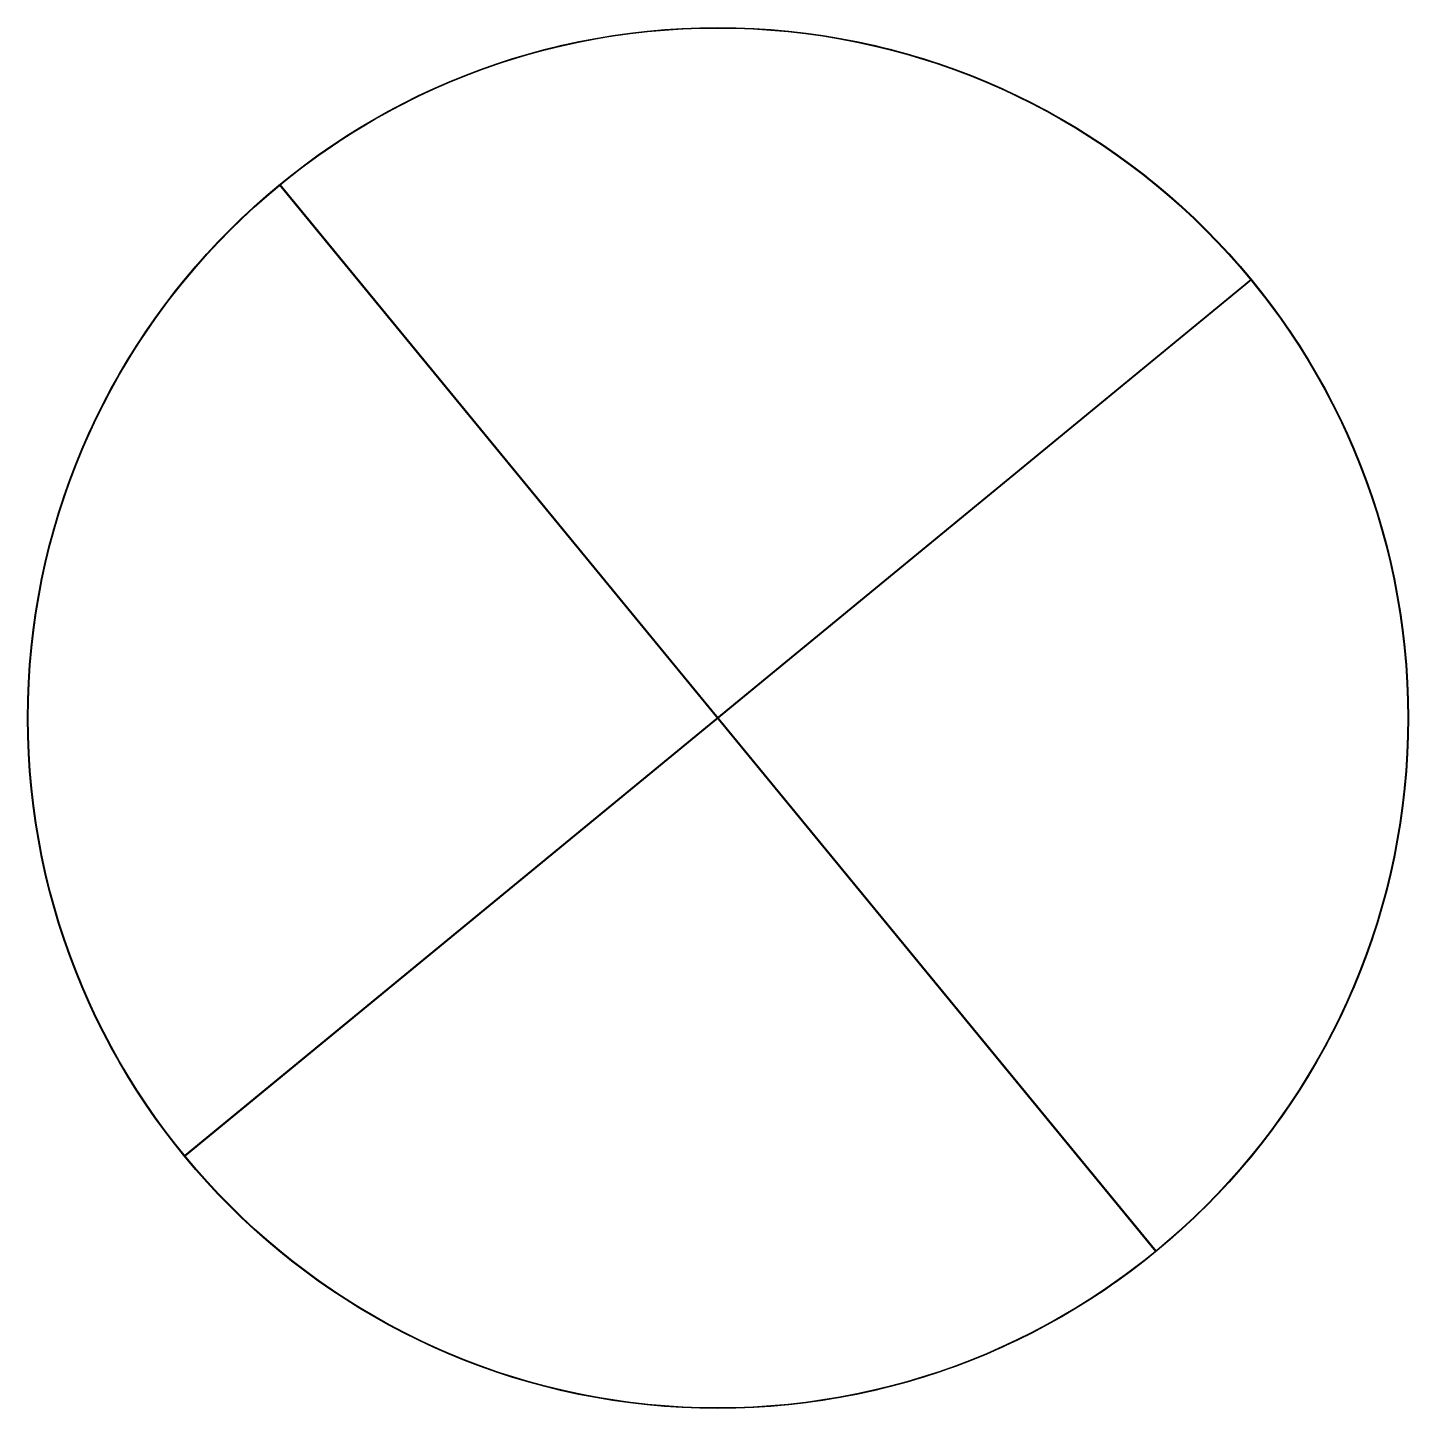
# Model space of a CAD drawing. Extents: x -89 to 2622484776, y -1852823961 to 1299.
# Drawn here: x 2621557888 to 2622484776, y -1852823961 to -1851897217 of the extents above.
import ezdxf

# ---------------------------------------------------------------- set-up
doc = ezdxf.new("R2010")
doc.units = 0
doc.layers.add('locais', color=7, linetype='Continuous')
doc.layers.add('Poste01', color=7, linetype='Continuous')

# ---------------------------------------------------------------- blocks, each defined once
blk = doc.blocks.new('poste')
at = {"layer": 'locais', "color": 10}
for points in [[(7936.9375, -5660.9295), (7935.1477, -5658.7512)], [(7937.1318, -5658.9455), (7934.9534, -5660.7352)]]:
    blk.add_lwpolyline(points, dxfattribs=at)
blk.add_circle((7936.0426, -5659.8403), 1.4097, dxfattribs=at)

msp = doc.modelspace()

# ---------------------------------------------------------------- block references
at = {"layer": 'Poste01', "color": 10, "xscale": 328610.6511678366, "yscale": 328610.6511678366, "zscale": 328610.6511678366}
for p in [(14152983, 7523148), (14152992, 7523101), (14152998, 7523122), (14153003, 7523086), (14153011, 7523166), (14153023, 7523205), (14153049, 7523285), (14153064, 7523337), (14153076, 7523377), (14153081, 7523360), (14153138, 7523347), (14153195, 7523329), (14153296, 7523298), (14153325, 7523182), (14153331, 7523288), (14153345, 7523247), (14153358, 7523294), (14153370, 7523277), (14153417, 7523263)]:
    msp.add_blockref('poste', p, dxfattribs=at)

doc.saveas('drawing.dxf')
